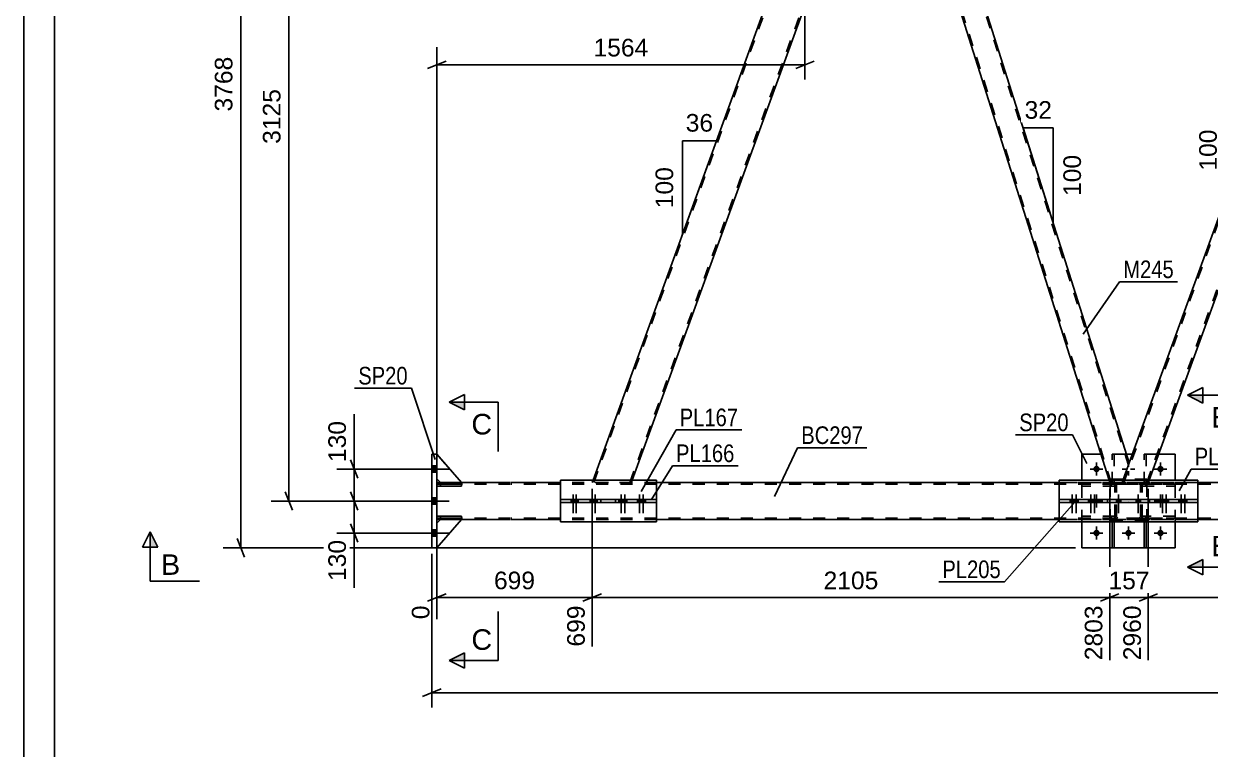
# Model space of a CAD drawing. Header units: millimetres. Extents: x 0 to 1189, y 0 to 841.
# Drawn here: x 0 to 193, y 456.1 to 574 of the extents above; entities that cross this region are included whole.
import ezdxf

# ---------------------------------------------------------------- set-up
doc = ezdxf.new("R2010")
doc.units = ezdxf.units.MM
doc.linetypes.add('DXK_LINE_DOT2', pattern=[3.9198, 1.9599, -1.9599])
doc.linetypes.add('DXK_LINE_DOT3', pattern=[5.9187, 2.979, -0.9799, 0.9799, -0.9799])
doc.styles.add('Arial', font='ARIAL.TTF', dxfattribs={"height": 0.2})
doc.styles.add('Arial Narrow', font='ARIALN.TTF', dxfattribs={"height": 0.2})

# ---------------------------------------------------------------- blocks, each defined once
blk = doc.blocks.new('Unknown-203770571-1117')
at = {"color": 5, "linetype": 'Continuous'}
for p, q in [((0, 841), (0, 0)), ((5, 836), (5, 5))]:
    blk.add_line(p, q, dxfattribs=at)
blk = doc.blocks.new('Part-203770571-3519 - 2970')
at = {"color": 2, "linetype": 'Continuous'}
for p, q in [((71.18, 499.43), (67.18, 504.03)), ((67.78, 499.43), (67.18, 500.03)), ((71.18, 499.43), (67.78, 499.43))]:
    blk.add_line(p, q, dxfattribs=at)
at = {"color": 7, "linetype": 'DXK_LINE_DOT2'}
blk.add_line((67.18, 500.03), (67.18, 504.03), dxfattribs=at)
blk = doc.blocks.new('Part-203770571-3499 - 2970')
at = {"color": 2, "linetype": 'Continuous'}
for p, q in [((92.59, 499.83), (135.61, 618.03)), ((98.98, 499.83), (142, 618.03))]:
    blk.add_line(p, q, dxfattribs=at)
at = {"color": 7, "linetype": 'DXK_LINE_DOT2'}
for p, q in [((92.7, 499.43), (136.01, 618.43)), ((98.58, 499.43), (141.89, 618.43)), ((135.61, 618.03), (135.76, 618.43)), ((142.14, 618.43), (135.76, 618.43)), ((142, 618.03), (142.14, 618.43)), ((92.45, 499.43), (92.59, 499.83)), ((98.83, 499.43), (98.98, 499.83)), ((98.83, 499.43), (92.45, 499.43))]:
    blk.add_line(p, q, dxfattribs=at)
blk = doc.blocks.new('Part-203770571-3654 - 2970')
at = {"color": 2, "linetype": 'Continuous'}
for p, q in [((190.98, 496.67), (168.38, 496.67)), ((168.38, 496.67), (168.38, 496.19)), ((190.98, 496.19), (168.38, 496.19)), ((174.79, 496.19), (174.79, 496.67)), ((176.28, 496.19), (176.28, 496.67)), ((183.08, 496.19), (183.08, 496.67)), ((184.58, 496.67), (184.58, 496.19)), ((190.98, 496.19), (190.98, 496.67))]:
    blk.add_line(p, q, dxfattribs=at)
at = {"color": 7, "linetype": 'DXK_LINE_DOT2'}
for p, q in [((168.38, 496.67), (190.98, 496.67)), ((168.38, 496.19), (190.98, 496.19))]:
    blk.add_line(p, q, dxfattribs=at)
blk = doc.blocks.new('Part-203770571-3119 - 2970')
at = {"color": 2, "linetype": 'Continuous'}
for p, q in [((190.98, 499.83), (168.38, 499.83)), ((168.38, 496.67), (168.38, 499.83)), ((190.98, 496.67), (190.98, 499.83)), ((168.38, 493.03), (168.38, 496.19)), ((190.98, 493.03), (190.98, 496.19)), ((190.98, 493.03), (168.38, 493.03))]:
    blk.add_line(p, q, dxfattribs=at)
at = {"color": 7, "linetype": 'DXK_LINE_DOT2'}
for p, q in [((168.38, 496.19), (168.38, 496.67)), ((190.98, 496.19), (190.98, 496.67))]:
    blk.add_line(p, q, dxfattribs=at)
blk = doc.blocks.new('Part-203770571-3124 - 2970')
at = {"color": 2, "linetype": 'Continuous'}
for p, q in [((67.18, 499.43), (67.78, 499.43)), ((71.18, 499.43), (79.18, 499.43)), ((79.28, 499.43), (87.28, 499.43)), ((168.38, 499.43), (102.93, 499.43)), ((256.89, 499.43), (190.98, 499.43)), ((67.18, 493.43), (67.78, 493.43)), ((71.18, 493.43), (79.18, 493.43)), ((79.28, 493.43), (87.28, 493.43)), ((168.38, 493.43), (102.93, 493.43)), ((256.89, 493.43), (190.98, 493.43))]:
    blk.add_line(p, q, dxfattribs=at)
at = {"color": 7, "linetype": 'DXK_LINE_DOT2'}
for p, q in [((67.18, 493.43), (67.18, 499.43)), ((79.18, 499.19), (67.18, 499.19)), ((67.78, 499.43), (71.18, 499.43)), ((741.84, 499.19), (79.28, 499.19)), ((741.84, 499.43), (87.28, 499.43)), ((102.93, 499.43), (87.28, 499.43)), ((190.98, 499.43), (168.38, 499.43)), ((79.18, 493.67), (67.18, 493.67)), ((67.78, 493.43), (71.18, 493.43)), ((741.84, 493.67), (79.28, 493.67)), ((741.84, 493.43), (87.28, 493.43)), ((102.93, 493.43), (87.28, 493.43)), ((190.98, 493.43), (168.38, 493.43))]:
    blk.add_line(p, q, dxfattribs=at)
blk = doc.blocks.new('Part-203770571-3551 - 2970')
at = {"color": 7, "linetype": 'DXK_LINE_DOT2'}
for p, q in [((177.48, 499.19), (172.08, 499.19)), ((172.08, 499.19), (172.08, 498.87)), ((177.48, 498.87), (172.08, 498.87)), ((176.88, 498.87), (176.88, 499.19)), ((177.48, 498.87), (177.48, 499.19))]:
    blk.add_line(p, q, dxfattribs=at)
blk = doc.blocks.new('Part-203770571-3555 - 2970')
at = {"color": 7, "linetype": 'DXK_LINE_DOT2'}
for p, q in [((177.04, 493.03), (177.04, 493.67)), ((177.04, 493.67), (177.36, 493.67)), ((177.04, 493.07), (177.36, 493.07)), ((177.36, 493.67), (177.36, 493.03))]:
    blk.add_line(p, q, dxfattribs=at)
at = {"color": 2, "linetype": 'Continuous'}
for p, q in [((177.04, 488.83), (177.04, 493.03)), ((177.36, 493.03), (177.36, 488.83)), ((177.36, 488.83), (177.04, 488.83))]:
    blk.add_line(p, q, dxfattribs=at)
blk = doc.blocks.new('Bolt-203770571-3207 - 2970')
at = {"linetype": 'Continuous'}
for points in [[(175, 501.63, -1), (173.96, 501.63, -1)], [(185.4, 501.63, -1), (184.36, 501.63, -1)], [(175, 491.23, -1), (173.96, 491.23, -1)], [(180.2, 491.23, -1), (179.16, 491.23, -1)], [(185.4, 491.23, -1), (184.36, 491.23, -1)]]:
    blk.add_hatch(color=1, dxfattribs=at).paths.add_polyline_path(points)
at = {"color": 1, "linetype": 'Continuous'}
for p, q in [((174.48, 502.67), (174.48, 500.59)), ((179.68, 502.67), (179.68, 501.98)), ((184.88, 502.67), (184.88, 500.59)), ((173.44, 501.63), (175.52, 501.63)), ((178.64, 501.63), (179.33, 501.63)), ((179.68, 500.59), (179.68, 501.28)), ((180.72, 501.63), (180.03, 501.63)), ((183.84, 501.63), (185.92, 501.63)), ((173.44, 496.43), (174.13, 496.43)), ((174.48, 497.47), (174.48, 496.78)), ((174.48, 495.39), (174.48, 496.08)), ((175.52, 496.43), (174.83, 496.43)), ((183.84, 496.43), (184.53, 496.43)), ((184.88, 497.47), (184.88, 496.78)), ((184.88, 495.39), (184.88, 496.08)), ((185.92, 496.43), (185.23, 496.43)), ((174.48, 492.27), (174.48, 490.19)), ((179.68, 492.27), (179.68, 490.19)), ((184.88, 492.27), (184.88, 490.19)), ((173.44, 491.23), (175.52, 491.23)), ((178.64, 491.23), (180.72, 491.23)), ((183.84, 491.23), (185.92, 491.23))]:
    blk.add_line(p, q, dxfattribs=at)
blk = doc.blocks.new('Bolt-203770571-3208 - 2970')
at = {"linetype": 'Continuous'}
for points in [[(67.18, 501.11), (67.18, 502.15), (66.38, 502.15), (66.38, 501.11)], [(67.18, 501.11), (67.18, 502.15), (66.38, 502.15), (66.38, 501.11)], [(67.18, 501.11), (67.18, 502.15), (66.38, 502.15), (66.38, 501.11)], [(67.18, 495.91), (67.18, 496.95), (66.38, 496.95), (66.38, 495.91)], [(67.18, 495.91), (67.18, 496.95), (66.38, 496.95), (66.38, 495.91)], [(67.18, 490.71), (67.18, 491.75), (66.38, 491.75), (66.38, 490.71)], [(67.18, 490.71), (67.18, 491.75), (66.38, 491.75), (66.38, 490.71)], [(67.18, 490.71), (67.18, 491.75), (66.38, 491.75), (66.38, 490.71)]]:
    blk.add_hatch(color=1, dxfattribs=at).paths.add_polyline_path(points)
at = {"color": 1, "linetype": 'Continuous'}
for p, q in [((66.38, 502.15), (67.18, 502.15)), ((66.38, 502.15), (67.18, 502.15)), ((66.38, 502.15), (67.18, 502.15)), ((64.98, 501.63), (69.18, 501.63)), ((64.98, 501.63), (69.18, 501.63)), ((64.98, 501.63), (69.18, 501.63)), ((66.38, 501.11), (67.18, 501.11)), ((66.38, 501.11), (67.18, 501.11)), ((66.38, 501.11), (67.18, 501.11)), ((64.98, 496.43), (69.18, 496.43)), ((64.98, 496.43), (69.18, 496.43)), ((66.38, 496.95), (67.18, 496.95)), ((66.38, 496.95), (67.18, 496.95)), ((66.38, 495.91), (67.18, 495.91)), ((66.38, 495.91), (67.18, 495.91)), ((64.98, 491.23), (69.18, 491.23)), ((64.98, 491.23), (69.18, 491.23)), ((64.98, 491.23), (69.18, 491.23)), ((66.38, 491.75), (67.18, 491.75)), ((66.38, 491.75), (67.18, 491.75)), ((66.38, 491.75), (67.18, 491.75)), ((66.38, 490.71), (67.18, 490.71)), ((66.38, 490.71), (67.18, 490.71)), ((66.38, 490.71), (67.18, 490.71))]:
    blk.add_line(p, q, dxfattribs=at)
blk = doc.blocks.new('Part-203770571-3356 - 2970')
at = {"color": 7, "linetype": 'DXK_LINE_DOT2'}
for p, q in [((178.9, 499.43), (222.21, 618.43)), ((182.65, 499.43), (225.96, 618.43)), ((221.81, 618.03), (221.96, 618.43)), ((226.21, 618.43), (221.96, 618.43)), ((225.05, 615.22), (226.21, 618.43)), ((178.65, 499.43), (179.81, 502.64)), ((182.9, 499.43), (183.05, 499.83)), ((182.9, 499.43), (178.65, 499.43))]:
    blk.add_line(p, q, dxfattribs=at)
at = {"color": 2, "linetype": 'Continuous'}
for p, q in [((179.81, 502.64), (221.81, 618.03)), ((183.05, 499.83), (225.05, 615.22))]:
    blk.add_line(p, q, dxfattribs=at)
blk = doc.blocks.new('Part-203770571-3371 - 2970')
at = {"color": 7, "linetype": 'DXK_LINE_DOT2'}
for p, q in [((140.41, 613.66), (142.14, 618.43)), ((143.09, 618.43), (142.14, 618.43)), ((179.68, 502.27), (142.84, 618.43)), ((143.22, 618.03), (143.09, 618.43)), ((176.88, 499.43), (140.54, 614.03)), ((176.63, 499.43), (176.51, 499.83)), ((178.65, 499.43), (178.79, 499.83)), ((178.65, 499.43), (176.63, 499.43))]:
    blk.add_line(p, q, dxfattribs=at)
at = {"color": 2, "linetype": 'Continuous'}
for p, q in [((179.81, 502.64), (143.22, 618.03)), ((176.51, 499.83), (140.41, 613.66)), ((178.79, 499.83), (179.81, 502.64))]:
    blk.add_line(p, q, dxfattribs=at)
blk = doc.blocks.new('Part-203770571-3420 - 2970')
at = {"color": 2, "linetype": 'Continuous'}
for p, q in [((175.17, 504.03), (172.08, 504.03)), ((172.08, 499.83), (172.08, 504.03)), ((180.32, 504.03), (179.37, 504.03)), ((187.28, 504.03), (184.58, 504.03)), ((187.28, 499.83), (187.28, 504.03)), ((172.08, 488.83), (172.08, 493.03)), ((187.28, 488.83), (187.28, 493.03)), ((187.28, 488.83), (172.08, 488.83))]:
    blk.add_line(p, q, dxfattribs=at)
at = {"color": 7, "linetype": 'DXK_LINE_DOT2'}
for p, q in [((179.37, 504.03), (175.17, 504.03)), ((184.58, 504.03), (180.32, 504.03)), ((172.08, 493.03), (172.08, 499.83)), ((187.28, 493.03), (187.28, 499.83))]:
    blk.add_line(p, q, dxfattribs=at)
blk = doc.blocks.new('Part-203770571-3425 - 2970')
at = {"color": 2, "linetype": 'Continuous'}
for p, q in [((66.38, 504.03), (67.18, 504.03)), ((66.38, 504.03), (66.38, 488.83)), ((67.18, 504.03), (67.18, 488.83)), ((66.38, 488.83), (67.18, 488.83))]:
    blk.add_line(p, q, dxfattribs=at)
blk = doc.blocks.new('Part-203770571-3510 - 2970')
at = {"color": 7, "linetype": 'DXK_LINE_DOT2'}
for p, q in [((182.24, 499.19), (182.24, 504.03)), ((182.24, 504.03), (182.56, 504.03)), ((182.56, 504.03), (182.56, 499.19)), ((182.24, 499.79), (182.56, 499.79)), ((182.56, 499.19), (182.24, 499.19))]:
    blk.add_line(p, q, dxfattribs=at)
blk = doc.blocks.new('Part-203770571-3512 - 2970')
at = {"color": 7, "linetype": 'DXK_LINE_DOT2'}
for p, q in [((182.24, 493.03), (182.24, 493.67)), ((182.24, 493.67), (182.56, 493.67)), ((182.24, 493.07), (182.56, 493.07)), ((182.56, 493.67), (182.56, 493.03))]:
    blk.add_line(p, q, dxfattribs=at)
at = {"color": 2, "linetype": 'Continuous'}
for p, q in [((182.24, 488.83), (182.24, 493.03)), ((182.56, 493.03), (182.56, 488.83)), ((182.56, 488.83), (182.24, 488.83))]:
    blk.add_line(p, q, dxfattribs=at)
blk = doc.blocks.new('Part-203770571-3521 - 2970')
at = {"color": 2, "linetype": 'Continuous'}
for p, q in [((67.78, 493.43), (67.18, 492.83)), ((67.18, 488.83), (71.18, 493.43)), ((71.18, 493.43), (67.78, 493.43))]:
    blk.add_line(p, q, dxfattribs=at)
at = {"color": 7, "linetype": 'DXK_LINE_DOT2'}
blk.add_line((67.18, 488.83), (67.18, 492.83), dxfattribs=at)
blk = doc.blocks.new('Bolt-203770571-3655 - 2970')
at = {"linetype": 'Continuous'}
for points in [[(170.9, 496.67), (170.18, 496.67), (170.18, 496.19), (170.9, 496.19)], [(171.51, 496.67), (170.79, 496.67), (170.79, 496.19), (171.51, 496.19)], [(173.92, 496.67), (173.2, 496.67), (173.2, 496.19), (173.92, 496.19)], [(174.52, 496.67), (173.8, 496.67), (173.8, 496.19), (174.52, 496.19)]]:
    blk.add_hatch(color=1, dxfattribs=at).paths.add_polyline_path(points)
at = {"color": 1, "linetype": 'Continuous'}
for p, q in [((170.18, 496.67), (170.18, 496.19)), ((170.54, 497.47), (170.54, 494.47)), ((170.79, 496.67), (170.79, 496.19)), ((170.9, 496.67), (170.9, 496.19)), ((171.15, 497.47), (171.15, 494.47)), ((171.51, 496.67), (171.51, 496.19)), ((173.2, 496.67), (173.2, 496.19)), ((173.56, 497.47), (173.56, 494.47)), ((173.8, 496.67), (173.8, 496.19)), ((173.92, 496.67), (173.92, 496.19)), ((174.16, 497.47), (174.16, 494.47)), ((174.52, 496.67), (174.52, 496.19))]:
    blk.add_line(p, q, dxfattribs=at)
blk = doc.blocks.new('Part-203770571-3522 - 2970')
at = {"color": 7, "linetype": 'DXK_LINE_DOT2'}
for p, q in [((177.48, 498.95), (177.52, 499.13)), ((177.52, 499.13), (177.48, 498.95)), ((177.48, 493.91), (177.48, 498.95)), ((177.72, 498.95), (177.74, 499.04)), ((177.72, 493.91), (177.72, 498.95)), ((177.74, 499.04), (177.79, 499.12)), ((177.78, 499.39), (177.96, 499.43)), ((177.96, 499.43), (177.78, 499.39)), ((177.79, 499.12), (177.87, 499.17)), ((177.87, 499.17), (177.96, 499.19)), ((181.4, 499.43), (177.96, 499.43)), ((177.96, 499.19), (181.4, 499.19)), ((181.4, 499.43), (181.59, 499.39)), ((181.59, 499.39), (181.4, 499.43)), ((181.4, 499.19), (181.49, 499.17)), ((181.49, 499.17), (181.57, 499.12)), ((181.57, 499.12), (181.62, 499.04)), ((181.62, 499.04), (181.64, 498.95)), ((181.64, 493.91), (181.64, 498.95)), ((181.85, 499.13), (181.88, 498.95)), ((181.88, 498.95), (181.85, 499.13)), ((181.88, 493.91), (181.88, 498.95)), ((177.52, 493.73), (177.48, 493.91)), ((177.48, 493.91), (177.52, 493.73)), ((177.74, 493.82), (177.72, 493.91)), ((177.79, 493.74), (177.74, 493.82)), ((177.96, 493.43), (177.78, 493.47)), ((177.78, 493.47), (177.96, 493.43)), ((177.87, 493.69), (177.79, 493.74)), ((177.96, 493.67), (177.87, 493.69)), ((181.4, 493.67), (177.96, 493.67)), ((181.4, 493.43), (177.96, 493.43)), ((181.49, 493.69), (181.4, 493.67)), ((181.59, 493.47), (181.4, 493.43)), ((181.4, 493.43), (181.59, 493.47)), ((181.57, 493.74), (181.49, 493.69)), ((181.62, 493.82), (181.57, 493.74)), ((181.64, 493.91), (181.62, 493.82)), ((181.88, 493.91), (181.85, 493.73)), ((181.85, 493.73), (181.88, 493.91))]:
    blk.add_line(p, q, dxfattribs=at)
at = {"color": 7, "linetype": 'DXK_LINE_DOT3'}
blk.add_line((179.68, 496.43), (179.68, 496.43), dxfattribs=at)
at = {"color": 7, "linetype": 'DXK_LINE_DOT2'}
for centre, start, end in [((177.96, 498.95), 112.5, 157.5), ((177.96, 498.95), 112.5, 157.5), ((181.4, 498.95), 22.5, 67.5), ((181.4, 498.95), 22.5, 67.5), ((177.96, 493.91), 202.5, 247.5), ((177.96, 493.91), 202.5, 247.5), ((181.4, 493.91), 292.5, 337.5), ((181.4, 493.91), 292.5, 337.5)]:
    blk.add_arc(centre, 0.48, start, end, dxfattribs=at)
blk = doc.blocks.new('Part-203770571-3523 - 2970')
at = {"color": 7, "linetype": 'DXK_LINE_DOT2'}
for p, q in [((182.68, 499.97), (176.68, 499.97)), ((176.68, 493.17), (176.68, 499.97)), ((182.68, 493.17), (182.68, 499.97)), ((182.68, 493.17), (176.68, 493.17))]:
    blk.add_line(p, q, dxfattribs=at)
blk = doc.blocks.new('Bolt-203770571-3673 - 2970')
at = {"linetype": 'Continuous'}
for points in [[(97.51, 496.67), (96.79, 496.67), (96.79, 496.19), (97.51, 496.19)], [(98.11, 496.67), (97.39, 496.67), (97.39, 496.19), (98.11, 496.19)], [(100.53, 496.67), (99.81, 496.67), (99.81, 496.19), (100.53, 496.19)], [(101.13, 496.67), (100.41, 496.67), (100.41, 496.19), (101.13, 496.19)]]:
    blk.add_hatch(color=1, dxfattribs=at).paths.add_polyline_path(points)
at = {"color": 1, "linetype": 'Continuous'}
for p, q in [((96.79, 496.67), (96.79, 496.19)), ((97.15, 497.47), (97.15, 494.47)), ((97.39, 496.67), (97.39, 496.19)), ((97.51, 496.67), (97.51, 496.19)), ((97.75, 497.47), (97.75, 494.47)), ((98.11, 496.67), (98.11, 496.19)), ((99.81, 496.67), (99.81, 496.19)), ((100.17, 497.47), (100.17, 494.47)), ((100.41, 496.67), (100.41, 496.19)), ((100.53, 496.67), (100.53, 496.19)), ((100.77, 497.47), (100.77, 494.47)), ((101.13, 496.67), (101.13, 496.19))]:
    blk.add_line(p, q, dxfattribs=at)
blk = doc.blocks.new('Part-203770571-3537 - 2970')
at = {"color": 7, "linetype": 'DXK_LINE_DOT2'}
for p, q in [((67.78, 493.43), (67.18, 492.83)), ((67.18, 488.83), (71.18, 493.43)), ((67.18, 492.83), (67.18, 488.83)), ((71.18, 493.43), (67.78, 493.43))]:
    blk.add_line(p, q, dxfattribs=at)
blk = doc.blocks.new('Part-203770571-3671 - 2970')
at = {"color": 2, "linetype": 'Continuous'}
for p, q in [((102.93, 499.83), (87.28, 499.83)), ((87.28, 499.83), (87.28, 496.67)), ((102.93, 496.67), (102.93, 499.83)), ((87.28, 493.03), (87.28, 496.19)), ((102.93, 493.03), (102.93, 496.19)), ((87.28, 493.03), (102.93, 493.03))]:
    blk.add_line(p, q, dxfattribs=at)
at = {"color": 7, "linetype": 'DXK_LINE_DOT2'}
for p, q in [((87.28, 496.19), (87.28, 496.67)), ((102.93, 496.19), (102.93, 496.67))]:
    blk.add_line(p, q, dxfattribs=at)
blk = doc.blocks.new('Part-203770571-3539 - 2970')
at = {"color": 7, "linetype": 'DXK_LINE_DOT2'}
for p, q in [((187.28, 499.19), (181.88, 499.19)), ((181.88, 499.19), (181.88, 498.87)), ((181.88, 498.87), (187.28, 498.87)), ((182.48, 498.87), (182.48, 499.19)), ((187.28, 498.87), (187.28, 499.19))]:
    blk.add_line(p, q, dxfattribs=at)
blk = doc.blocks.new('Part-203770571-3540 - 2970')
at = {"color": 7, "linetype": 'DXK_LINE_DOT2'}
for p, q in [((187.28, 493.99), (181.88, 493.99)), ((181.88, 493.99), (181.88, 493.67)), ((181.88, 493.67), (187.28, 493.67)), ((182.48, 493.67), (182.48, 493.99)), ((187.28, 493.67), (187.28, 493.99))]:
    blk.add_line(p, q, dxfattribs=at)
blk = doc.blocks.new('Part-203770571-3546 - 2970')
at = {"color": 7, "linetype": 'DXK_LINE_DOT2'}
for p, q in [((71.18, 499.19), (67.18, 499.19)), ((67.18, 499.19), (67.18, 498.87)), ((67.18, 498.87), (71.18, 498.87)), ((67.78, 498.87), (67.78, 499.19)), ((71.18, 498.87), (71.18, 499.19))]:
    blk.add_line(p, q, dxfattribs=at)
blk = doc.blocks.new('Part-203770571-3547 - 2970')
at = {"color": 7, "linetype": 'DXK_LINE_DOT2'}
for p, q in [((71.18, 493.99), (67.18, 493.99)), ((67.18, 493.99), (67.18, 493.67)), ((67.18, 493.67), (71.18, 493.67)), ((67.78, 493.67), (67.78, 493.99)), ((71.18, 493.67), (71.18, 493.99))]:
    blk.add_line(p, q, dxfattribs=at)
blk = doc.blocks.new('Part-203770571-3548 - 2970')
at = {"color": 2, "linetype": 'Continuous'}
for p, q in [((67.18, 498.87), (67.18, 499.19)), ((67.18, 499.19), (71.18, 499.19)), ((71.18, 498.87), (67.18, 498.87)), ((71.18, 498.95), (71.18, 499.19)), ((71.18, 498.87), (71.18, 498.95))]:
    blk.add_line(p, q, dxfattribs=at)
at = {"color": 7, "linetype": 'DXK_LINE_DOT2'}
for p, q in [((67.78, 498.87), (67.78, 499.19)), ((71.18, 498.95), (71.18, 498.95))]:
    blk.add_line(p, q, dxfattribs=at)
blk = doc.blocks.new('Part-203770571-3549 - 2970')
at = {"color": 2, "linetype": 'Continuous'}
for p, q in [((67.18, 493.67), (67.18, 493.99)), ((67.18, 493.99), (71.18, 493.99)), ((71.18, 493.67), (67.18, 493.67)), ((71.18, 493.91), (71.18, 493.99)), ((71.18, 493.67), (71.18, 493.91))]:
    blk.add_line(p, q, dxfattribs=at)
at = {"color": 7, "linetype": 'DXK_LINE_DOT2'}
for p, q in [((67.78, 493.67), (67.78, 493.99)), ((71.18, 493.91), (71.18, 493.91))]:
    blk.add_line(p, q, dxfattribs=at)
blk = doc.blocks.new('Part-203770571-3550 - 2970')
at = {"color": 7, "linetype": 'DXK_LINE_DOT2'}
for p, q in [((67.18, 500.03), (67.18, 504.03)), ((67.18, 504.03), (71.18, 499.43)), ((67.78, 499.43), (67.18, 500.03)), ((71.18, 499.43), (67.78, 499.43))]:
    blk.add_line(p, q, dxfattribs=at)
blk = doc.blocks.new('Part-203770571-3552 - 2970')
at = {"color": 7, "linetype": 'DXK_LINE_DOT2'}
for p, q in [((177.48, 493.99), (172.08, 493.99)), ((172.08, 493.99), (172.08, 493.67)), ((177.48, 493.67), (172.08, 493.67)), ((176.88, 493.67), (176.88, 493.99)), ((177.48, 493.67), (177.48, 493.99))]:
    blk.add_line(p, q, dxfattribs=at)
blk = doc.blocks.new('Part-203770571-3553 - 2970')
at = {"color": 7, "linetype": 'DXK_LINE_DOT2'}
for p, q in [((177.04, 499.19), (177.04, 504.03)), ((177.04, 504.03), (177.36, 504.03)), ((177.36, 504.03), (177.36, 499.19)), ((177.04, 499.79), (177.36, 499.79)), ((177.36, 499.19), (177.04, 499.19))]:
    blk.add_line(p, q, dxfattribs=at)
blk = doc.blocks.new('Bolt-203770571-3657 - 2970')
at = {"linetype": 'Continuous'}
for points in [[(185.56, 496.67), (184.84, 496.67), (184.84, 496.19), (185.56, 496.19)], [(186.16, 496.67), (185.44, 496.67), (185.44, 496.19), (186.16, 496.19)], [(188.58, 496.67), (187.86, 496.67), (187.86, 496.19), (188.58, 496.19)], [(189.18, 496.67), (188.46, 496.67), (188.46, 496.19), (189.18, 496.19)]]:
    blk.add_hatch(color=1, dxfattribs=at).paths.add_polyline_path(points)
at = {"color": 1, "linetype": 'Continuous'}
for p, q in [((184.84, 496.67), (184.84, 496.19)), ((185.2, 497.47), (185.2, 494.47)), ((185.44, 496.67), (185.44, 496.19)), ((185.56, 496.67), (185.56, 496.19)), ((185.8, 497.47), (185.8, 494.47)), ((186.16, 496.67), (186.16, 496.19)), ((187.86, 496.67), (187.86, 496.19)), ((188.22, 497.47), (188.22, 494.47)), ((188.46, 496.67), (188.46, 496.19)), ((188.58, 496.67), (188.58, 496.19)), ((188.82, 497.47), (188.82, 494.47)), ((189.18, 496.67), (189.18, 496.19))]:
    blk.add_line(p, q, dxfattribs=at)
blk = doc.blocks.new('Bolt-203770571-3656 - 2970')
at = {"linetype": 'Continuous'}
for points in [[(178.44, 496.67), (177.72, 496.67), (177.72, 496.19), (178.44, 496.19)], [(178.44, 496.67), (177.72, 496.67), (177.72, 496.19), (178.44, 496.19)], [(181.64, 496.67), (180.92, 496.67), (180.92, 496.19), (181.64, 496.19)], [(181.64, 496.67), (180.92, 496.67), (180.92, 496.19), (181.64, 496.19)]]:
    blk.add_hatch(color=1, dxfattribs=at).paths.add_polyline_path(points)
at = {"color": 1, "linetype": 'Continuous'}
for p, q in [((177.72, 496.67), (177.72, 496.19)), ((177.72, 496.67), (177.72, 496.19)), ((178.08, 497.47), (178.08, 494.47)), ((178.08, 497.47), (178.08, 494.47)), ((178.44, 496.67), (178.44, 496.19)), ((178.44, 496.67), (178.44, 496.19)), ((180.92, 496.67), (180.92, 496.19)), ((180.92, 496.67), (180.92, 496.19)), ((181.28, 497.47), (181.28, 494.47)), ((181.28, 497.47), (181.28, 494.47)), ((181.64, 496.67), (181.64, 496.19)), ((181.64, 496.67), (181.64, 496.19))]:
    blk.add_line(p, q, dxfattribs=at)
blk = doc.blocks.new('Part-203770571-3670 - 2970')
at = {"color": 2, "linetype": 'Continuous'}
for p, q in [((87.28, 496.67), (87.28, 496.67)), ((87.28, 496.67), (102.93, 496.67)), ((87.28, 496.19), (87.28, 496.67)), ((87.28, 496.19), (102.93, 496.19)), ((93.85, 496.19), (93.85, 496.67)), ((96.22, 496.19), (96.22, 496.67)), ((102.93, 496.67), (102.93, 496.67)), ((102.93, 496.67), (102.93, 496.19))]:
    blk.add_line(p, q, dxfattribs=at)
at = {"color": 7, "linetype": 'DXK_LINE_DOT2'}
for p, q in [((102.93, 496.67), (87.28, 496.67)), ((87.28, 496.19), (87.28, 496.19)), ((87.28, 496.19), (102.93, 496.19)), ((102.93, 496.19), (102.93, 496.19))]:
    blk.add_line(p, q, dxfattribs=at)
blk = doc.blocks.new('Bolt-203770571-3672 - 2970')
at = {"linetype": 'Continuous'}
for points in [[(89.74, 496.67), (89.02, 496.67), (89.02, 496.19), (89.74, 496.19)], [(90.2, 496.67), (89.48, 496.67), (89.48, 496.19), (90.2, 496.19)], [(92.83, 496.67), (92.11, 496.67), (92.11, 496.19), (92.83, 496.19)], [(93.29, 496.67), (92.57, 496.67), (92.57, 496.19), (93.29, 496.19)]]:
    blk.add_hatch(color=1, dxfattribs=at).paths.add_polyline_path(points)
at = {"color": 1, "linetype": 'Continuous'}
for p, q in [((89.02, 496.67), (89.02, 496.19)), ((89.38, 497.47), (89.38, 494.47)), ((89.48, 496.67), (89.48, 496.19)), ((89.74, 496.67), (89.74, 496.19)), ((89.84, 497.47), (89.84, 494.47)), ((90.2, 496.67), (90.2, 496.19)), ((92.11, 496.67), (92.11, 496.19)), ((92.47, 497.47), (92.47, 494.47)), ((92.57, 496.67), (92.57, 496.19)), ((92.83, 496.67), (92.83, 496.19)), ((92.93, 497.47), (92.93, 494.47)), ((93.29, 496.67), (93.29, 496.19))]:
    blk.add_line(p, q, dxfattribs=at)
blk = doc.blocks.new('StraightDimension-203770571-31708 - 2970')
at = {"color": 7, "linetype": 'Continuous'}
for p, q in [((92.45, 498.43), (92.45, 472.77)), ((67.18, 492.43), (67.18, 477.22)), ((68.68, 481.34), (65.68, 480.14)), ((67.18, 480.74), (92.45, 480.74)), ((90.95, 480.14), (93.95, 481.34))]:
    blk.add_line(p, q, dxfattribs=at)
at = {"color": 0}
blk.add_wipeout([(83.75, 481.49), (83.75, 485.69), (75.88, 485.69), (75.88, 481.49)], dxfattribs=at)
at = {"color": 0, "linetype": 'Continuous'}
for points in [[(66.58, 480.04), (62.38, 480.04), (62.38, 476.62), (66.58, 476.62)], [(91.85, 480.04), (87.65, 480.04), (87.65, 472.17), (91.85, 472.17)]]:
    blk.add_wipeout(points, dxfattribs=at)
at = {"color": 3, "style": 'Arial'}
blk.add_text('699', height=2.865, dxfattribs=at).set_placement((76.48, 482.09))
at = {"color": 3, "linetype": 'Continuous', "style": 'Arial'}
for s, height, p in [('0', 2.87, (65.98, 477.22)), ('699', 2.865, (91.25, 472.77))]:
    blk.add_text(s, height=height, rotation=90.0002, dxfattribs=at).set_placement(p)
blk = doc.blocks.new('StraightDimension-203770571-4738 - 2970')
at = {"color": 7, "linetype": 'Continuous'}
for p, q in [((127.06, 617.43), (127.06, 564.94)), ((67.18, 500.43), (67.18, 570.19)), ((68.68, 567.94), (65.68, 566.74)), ((125.56, 566.74), (128.56, 567.94)), ((67.18, 567.34), (127.06, 567.34))]:
    blk.add_line(p, q, dxfattribs=at)
at = {"color": 0}
blk.add_wipeout([(102.16, 568.09), (102.16, 572.29), (92.07, 572.29), (92.07, 568.09)], dxfattribs=at)
at = {"color": 3, "style": 'Arial'}
blk.add_text('1564', height=2.865, dxfattribs=at).set_placement((92.67, 568.69))
blk = doc.blocks.new('StraightDimension-203770571-30677 - 2970')
at = {"color": 7, "linetype": 'Continuous'}
for p, q in [((35.89, 638.05), (34.69, 641.05)), ((137.93, 639.55), (32.44, 639.55)), ((35.29, 488.83), (35.29, 639.55)), ((34.69, 490.33), (35.89, 487.33)), ((171.08, 488.83), (32.44, 488.83))]:
    blk.add_line(p, q, dxfattribs=at)
at = {"color": 0}
blk.add_wipeout([(34.54, 569.24), (30.34, 569.24), (30.34, 559.14), (34.54, 559.14)], dxfattribs=at)
at = {"color": 3, "style": 'Arial'}
blk.add_text('3768', height=2.865, rotation=90.0002, dxfattribs=at).set_placement((33.94, 559.74))
blk = doc.blocks.new('StraightDimension-203770571-4042 - 2970')
at = {"color": 7, "linetype": 'Continuous'}
for p, q in [((66.38, 487.83), (66.38, 462.88)), ((67.88, 465.88), (64.88, 464.68)), ((66.38, 465.28), (772.23, 465.28))]:
    blk.add_line(p, q, dxfattribs=at)
blk = doc.blocks.new('StraightDimension-203770571-4789 - 2970')
at = {"color": 7, "linetype": 'Continuous'}
for p, q in [((53.15, 497.93), (54.35, 494.93)), ((65.78, 496.43), (50.9, 496.43)), ((53.75, 491.23), (53.75, 496.43)), ((54.35, 489.73), (53.15, 492.73)), ((65.38, 491.23), (50.9, 491.23))]:
    blk.add_line(p, q, dxfattribs=at)
at = {"color": 0}
blk.add_wipeout([(53, 490.71), (48.8, 490.71), (48.8, 482.83), (53, 482.83)], dxfattribs=at)
at = {"color": 7, "linetype": 'Continuous'}
blk.add_line((53.75, 491.23), (53.75, 482.31), dxfattribs=at)
blk.add_line((53.75, 491.23), (53.75, 482.31), dxfattribs=at)
at = {"color": 3, "style": 'Arial'}
blk.add_text('130', height=2.865, rotation=90.0002, dxfattribs=at).set_placement((52.4, 483.43))
blk = doc.blocks.new('StraightDimension-203770571-4799 - 2970')
at = {"color": 7, "linetype": 'Continuous'}
for p, q in [((53.15, 503.13), (54.35, 500.13)), ((65.38, 501.63), (50.9, 501.63)), ((53.75, 496.43), (53.75, 501.63)), ((54.35, 494.93), (53.15, 497.93)), ((65.78, 496.43), (50.9, 496.43))]:
    blk.add_line(p, q, dxfattribs=at)
at = {"color": 0}
blk.add_wipeout([(53, 510.03), (48.8, 510.03), (48.8, 502.16), (53, 502.16)], dxfattribs=at)
at = {"color": 7, "linetype": 'Continuous'}
blk.add_line((53.75, 501.63), (53.75, 510.55), dxfattribs=at)
blk.add_line((53.75, 501.63), (53.75, 510.55), dxfattribs=at)
at = {"color": 3, "style": 'Arial'}
blk.add_text('130', height=2.865, rotation=90.0002, dxfattribs=at).set_placement((52.4, 502.76))
blk = doc.blocks.new('StraightDimension-203770571-4948 - 2970')
at = {"color": 7, "linetype": 'Continuous'}
for p, q in [((125.26, 621.43), (40.26, 621.43)), ((43.71, 619.93), (42.51, 622.93)), ((43.11, 496.43), (43.11, 621.43)), ((42.51, 497.93), (43.71, 494.93)), ((65.38, 496.43), (40.26, 496.43))]:
    blk.add_line(p, q, dxfattribs=at)
at = {"color": 0}
blk.add_wipeout([(42.36, 563.98), (38.16, 563.98), (38.16, 553.88), (42.36, 553.88)], dxfattribs=at)
at = {"color": 3, "style": 'Arial'}
blk.add_text('3125', height=2.865, rotation=90.0002, dxfattribs=at).set_placement((41.76, 554.48))
blk = doc.blocks.new('AngleDimension-203770571-30710 - 2970')
at = {"color": 7, "linetype": 'Continuous'}
for p, q in [((107.12, 554.97), (112.66, 554.97)), ((107.12, 539.74), (112.66, 554.97)), ((107.12, 539.74), (107.12, 554.97)), ((112.65, 554.93), (112.66, 554.97))]:
    blk.add_line(p, q, dxfattribs=at)
at = {"color": 0}
for points in [[(112.71, 555.87), (112.71, 560.07), (107.07, 560.07), (107.07, 555.87)], [(106.22, 551.29), (102.02, 551.29), (102.02, 543.42), (106.22, 543.42)]]:
    blk.add_wipeout(points, dxfattribs=at)
at = {"color": 3, "style": 'Arial'}
blk.add_text('36', height=2.865, dxfattribs=at).set_placement((107.67, 556.47))
blk.add_text('100', height=2.865, rotation=90.0002, dxfattribs=at).set_placement((105.62, 544.02))
blk = doc.blocks.new('AngleDimension-203770571-30725 - 2970')
at = {"color": 7, "linetype": 'Continuous'}
for p, q in [((167.45, 557.06), (162.55, 557.06)), ((167.45, 541.62), (162.55, 557.06)), ((167.45, 541.62), (167.45, 557.06)), ((167.23, 542.32), (167.45, 541.62))]:
    blk.add_line(p, q, dxfattribs=at)
at = {"color": 0}
for points in [[(167.83, 557.96), (167.83, 562.16), (162.18, 562.16), (162.18, 557.96)], [(172.55, 553.28), (168.35, 553.28), (168.35, 545.41), (172.55, 545.41)]]:
    blk.add_wipeout(points, dxfattribs=at)
at = {"color": 3, "style": 'Arial'}
blk.add_text('32', height=2.865, dxfattribs=at).set_placement((162.78, 558.56))
blk.add_text('100', height=2.865, rotation=90.0002, dxfattribs=at).set_placement((171.95, 546.01))
blk = doc.blocks.new('AngleDimension-203770571-30740 - 2970')
at = {"color": 7, "linetype": 'Continuous'}
for p, q in [((195.54, 561.08), (201.08, 561.08)), ((195.54, 545.86), (201.08, 561.08)), ((195.54, 545.86), (195.54, 561.08)), ((195.65, 546.16), (195.54, 545.86))]:
    blk.add_line(p, q, dxfattribs=at)
at = {"color": 0}
for points in [[(201.14, 561.98), (201.14, 566.18), (195.49, 566.18), (195.49, 561.98)], [(194.64, 557.41), (190.44, 557.41), (190.44, 549.53), (194.64, 549.53)]]:
    blk.add_wipeout(points, dxfattribs=at)
at = {"color": 3, "style": 'Arial'}
blk.add_text('36', height=2.865, dxfattribs=at).set_placement((196.09, 562.58))
blk.add_text('100', height=2.865, rotation=90.0002, dxfattribs=at).set_placement((194.04, 550.13))
blk = doc.blocks.new('StraightDimension-203770571-31707 - 2970')
at = {"color": 7, "linetype": 'Continuous'}
for p, q in [((92.45, 498.43), (92.45, 472.77)), ((176.63, 498.43), (176.63, 470.55)), ((93.95, 481.34), (90.95, 480.14)), ((92.45, 480.74), (176.63, 480.74)), ((175.13, 480.14), (178.13, 481.34))]:
    blk.add_line(p, q, dxfattribs=at)
at = {"color": 0}
blk.add_wipeout([(139.59, 481.49), (139.59, 485.69), (129.49, 485.69), (129.49, 481.49)], dxfattribs=at)
at = {"color": 0, "linetype": 'Continuous'}
blk.add_wipeout([(176.03, 480.04), (171.83, 480.04), (171.83, 469.95), (176.03, 469.95)], dxfattribs=at)
at = {"color": 3, "style": 'Arial'}
blk.add_text('2105', height=2.865, dxfattribs=at).set_placement((130.09, 482.09))
at = {"color": 3, "linetype": 'Continuous', "style": 'Arial'}
blk.add_text('2803', height=2.865, rotation=90.0002, dxfattribs=at).set_placement((175.43, 470.55))
blk = doc.blocks.new('StraightDimension-203770571-31705 - 2970')
at = {"color": 7, "linetype": 'Continuous'}
for p, q in [((182.9, 498.43), (182.9, 470.55)), ((261.77, 498.43), (261.77, 470.55)), ((184.4, 481.34), (181.4, 480.14)), ((182.9, 480.74), (261.77, 480.74)), ((260.27, 480.14), (263.27, 481.34))]:
    blk.add_line(p, q, dxfattribs=at)
at = {"color": 0}
blk.add_wipeout([(227.38, 481.49), (227.38, 485.69), (217.29, 485.69), (217.29, 481.49)], dxfattribs=at)
at = {"color": 0, "linetype": 'Continuous'}
blk.add_wipeout([(261.17, 480.04), (256.97, 480.04), (256.97, 469.95), (261.17, 469.95)], dxfattribs=at)
at = {"color": 3, "style": 'Arial'}
blk.add_text('1972', height=2.865, dxfattribs=at).set_placement((217.89, 482.09))
at = {"color": 3, "linetype": 'Continuous', "style": 'Arial'}
blk.add_text('4932', height=2.865, rotation=90.0002, dxfattribs=at).set_placement((260.57, 470.55))
blk = doc.blocks.new('StraightDimension-203770571-31706 - 2970')
at = {"color": 7, "linetype": 'Continuous'}
for p, q in [((176.63, 498.43), (176.63, 470.55)), ((182.9, 498.43), (182.9, 470.55)), ((175.13, 480.14), (178.13, 481.34)), ((176.63, 480.74), (182.9, 480.74)), ((184.4, 481.34), (181.4, 480.14))]:
    blk.add_line(p, q, dxfattribs=at)
at = {"color": 0}
blk.add_wipeout([(183.7, 481.49), (183.7, 485.69), (175.83, 485.69), (175.83, 481.49)], dxfattribs=at)
at = {"color": 0, "linetype": 'Continuous'}
blk.add_wipeout([(182.3, 480.04), (178.1, 480.04), (178.1, 469.95), (182.3, 469.95)], dxfattribs=at)
at = {"color": 3, "style": 'Arial'}
blk.add_text('157', height=2.865, dxfattribs=at).set_placement((176.43, 482.09))
at = {"color": 3, "linetype": 'Continuous', "style": 'Arial'}
blk.add_text('2960', height=2.865, rotation=90.0002, dxfattribs=at).set_placement((181.7, 470.55))
blk = doc.blocks.new('SectionMark-203770571-40869 - 2970')
at = {"linetype": 'Continuous'}
for points in [[(191.78, 513.61), (191.78, 512.36), (189.28, 513.61)], [(191.78, 486.93), (191.78, 485.68), (189.28, 485.68)]]:
    blk.add_hatch(color=6, dxfattribs=at).paths.add_polyline_path(points)
at = {"color": 6, "linetype": 'Continuous'}
for p, q in [((189.28, 513.61), (191.78, 514.86)), ((197.28, 513.61), (189.28, 513.61)), ((189.28, 513.61), (191.78, 512.36)), ((191.78, 512.36), (191.78, 514.86)), ((197.28, 513.61), (197.28, 505.61)), ((197.28, 485.68), (197.28, 493.68)), ((189.28, 485.68), (191.78, 486.93)), ((191.78, 486.93), (191.78, 484.43)), ((197.28, 485.68), (189.28, 485.68)), ((191.78, 484.43), (189.28, 485.68))]:
    blk.add_line(p, q, dxfattribs=at)
at = {"color": 0, "linetype": 'Continuous'}
for points in [[(196.28, 508.36), (196.28, 511.86), (193.17, 511.86), (193.17, 508.36)], [(196.28, 487.43), (196.28, 490.93), (193.17, 490.93), (193.17, 487.43)]]:
    blk.add_wipeout(points, dxfattribs=at)
at = {"color": 3, "linetype": 'Continuous', "style": 'Arial'}
for p in [(193.17, 508.36), (193.17, 487.43)]:
    blk.add_text('E', height=3.34, dxfattribs=at).set_placement(p)
blk = doc.blocks.new('Mark-203770571-3120 - 2970')
at = {"color": 0}
blk.add_wipeout([(136.51, 505.7), (136.51, 508.7), (126.46, 508.7), (126.46, 505.7)], dxfattribs=at)
blk.add_wipeout([(136.51, 505.7), (136.51, 508.7), (126.46, 508.7), (126.46, 505.7)], dxfattribs=at)
at = {"color": 30, "linetype": 'Continuous'}
for p, q in [((122.13, 497.18), (125.86, 505.1)), ((125.86, 505.1), (137.11, 505.1))]:
    blk.add_line(p, q, dxfattribs=at)
at = {"color": 3, "style": 'Arial Narrow'}
blk.add_text('BC297', height=2.863, dxfattribs=at).set_placement((126.46, 505.7))
blk = doc.blocks.new('Mark-203770571-3367 - 2970')
at = {"color": 0}
blk.add_wipeout([(187.05, 532.66), (187.05, 535.66), (178.83, 535.66), (178.83, 532.66)], dxfattribs=at)
blk.add_wipeout([(187.05, 532.66), (187.05, 535.66), (178.83, 535.66), (178.83, 532.66)], dxfattribs=at)
at = {"color": 30, "linetype": 'Continuous'}
for p, q in [((172.33, 523.56), (178.23, 532.06)), ((178.23, 532.06), (187.65, 532.06))]:
    blk.add_line(p, q, dxfattribs=at)
at = {"color": 3, "style": 'Arial Narrow'}
blk.add_text('M245', height=2.863, dxfattribs=at).set_placement((178.83, 532.66))
blk = doc.blocks.new('Mark-203770571-3416 - 2970')
at = {"color": 0}
blk.add_wipeout([(169.95, 507.78), (169.95, 510.78), (161.91, 510.78), (161.91, 507.78)], dxfattribs=at)
blk.add_wipeout([(169.95, 507.78), (169.95, 510.78), (161.91, 510.78), (161.91, 507.78)], dxfattribs=at)
at = {"color": 30, "linetype": 'Continuous'}
for p in [(161.31, 507.18), (172.91, 502.55)]:
    blk.add_line(p, (170.55, 507.18), dxfattribs=at)
at = {"color": 3, "style": 'Arial Narrow'}
blk.add_text('SP20', height=2.863, dxfattribs=at).set_placement((161.91, 507.78))
blk = doc.blocks.new('Mark-203770571-3421 - 2970')
at = {"color": 0}
blk.add_wipeout([(62.45, 515.37), (62.45, 518.37), (54.41, 518.37), (54.41, 515.37)], dxfattribs=at)
blk.add_wipeout([(62.45, 515.37), (62.45, 518.37), (54.41, 518.37), (54.41, 515.37)], dxfattribs=at)
at = {"color": 30, "linetype": 'Continuous'}
for p in [(53.81, 514.77), (66.92, 503.2)]:
    blk.add_line(p, (63.05, 514.77), dxfattribs=at)
at = {"color": 3, "style": 'Arial Narrow'}
blk.add_text('SP20', height=2.863, dxfattribs=at).set_placement((54.41, 515.37))
blk = doc.blocks.new('Mark-203770571-30301 - 2970')
at = {"color": 0}
blk.add_wipeout([(116.2, 508.59), (116.2, 511.59), (106.69, 511.59), (106.69, 508.59)], dxfattribs=at)
blk.add_wipeout([(116.2, 508.59), (116.2, 511.59), (106.69, 511.59), (106.69, 508.59)], dxfattribs=at)
at = {"color": 30, "linetype": 'Continuous'}
for p, q in [((100.4, 497.99), (106.09, 507.99)), ((106.09, 507.99), (116.8, 507.99))]:
    blk.add_line(p, q, dxfattribs=at)
at = {"color": 3, "style": 'Arial Narrow'}
blk.add_text('PL167', height=2.863, dxfattribs=at).set_placement((106.69, 508.59))
blk = doc.blocks.new('Mark-203770571-30283 - 2970')
at = {"color": 0}
blk.add_wipeout([(199.95, 502.23), (199.95, 505.23), (190.45, 505.23), (190.45, 502.23)], dxfattribs=at)
blk.add_wipeout([(199.95, 502.23), (199.95, 505.23), (190.45, 505.23), (190.45, 502.23)], dxfattribs=at)
at = {"color": 30, "linetype": 'Continuous'}
for p, q in [((187.94, 498.09), (189.85, 501.63)), ((189.85, 501.63), (200.55, 501.63))]:
    blk.add_line(p, q, dxfattribs=at)
at = {"color": 3, "style": 'Arial Narrow'}
blk.add_text('PL206', height=2.863, dxfattribs=at).set_placement((190.45, 502.23))
blk = doc.blocks.new('Mark-203770571-3650 - 2970')
at = {"color": 0}
blk.add_wipeout([(158.91, 483.9), (158.91, 486.9), (149.41, 486.9), (149.41, 483.9)], dxfattribs=at)
blk.add_wipeout([(158.91, 483.9), (158.91, 486.9), (149.41, 486.9), (149.41, 483.9)], dxfattribs=at)
at = {"color": 30, "linetype": 'Continuous'}
for p in [(170.91, 496.19), (148.81, 483.3)]:
    blk.add_line(p, (159.51, 483.3), dxfattribs=at)
at = {"color": 3, "style": 'Arial Narrow'}
blk.add_text('PL205', height=2.863, dxfattribs=at).set_placement((149.41, 483.9))
blk = doc.blocks.new('Mark-203770571-3666 - 2970')
at = {"color": 0}
blk.add_wipeout([(115.59, 502.76), (115.59, 505.76), (106.09, 505.76), (106.09, 502.76)], dxfattribs=at)
blk.add_wipeout([(115.59, 502.76), (115.59, 505.76), (106.09, 505.76), (106.09, 502.76)], dxfattribs=at)
at = {"color": 30, "linetype": 'Continuous'}
for p, q in [((102.1, 496.67), (105.49, 502.16)), ((105.49, 502.16), (116.19, 502.16))]:
    blk.add_line(p, q, dxfattribs=at)
at = {"color": 3, "style": 'Arial Narrow'}
blk.add_text('PL166', height=2.863, dxfattribs=at).set_placement((106.09, 502.76))
blk = doc.blocks.new('SectionMark-203770571-5004 - 2970')
at = {"linetype": 'Continuous'}
blk.add_hatch(color=6, dxfattribs=at).paths.add_polyline_path([(21.83, 488.93), (20.58, 488.93), (20.58, 491.43)])
at = {"color": 6, "linetype": 'Continuous'}
for p, q in [((19.33, 488.93), (20.58, 491.43)), ((20.58, 483.43), (20.58, 491.43)), ((20.58, 491.43), (21.83, 488.93)), ((21.83, 488.93), (19.33, 488.93)), ((20.58, 483.43), (28.58, 483.43))]:
    blk.add_line(p, q, dxfattribs=at)
at = {"color": 0, "linetype": 'Continuous'}
blk.add_wipeout([(25.44, 484.43), (25.44, 487.93), (22.33, 487.93), (22.33, 484.43)], dxfattribs=at)
at = {"color": 3, "linetype": 'Continuous', "style": 'Arial'}
blk.add_text('B', height=3.34, dxfattribs=at).set_placement((22.33, 484.43))
blk = doc.blocks.new('SectionMark-203770571-5008 - 2970')
at = {"linetype": 'Continuous'}
for points in [[(71.68, 512.5), (71.68, 511.25), (69.18, 512.5)], [(71.68, 471.74), (71.68, 470.49), (69.18, 470.49)]]:
    blk.add_hatch(color=6, dxfattribs=at).paths.add_polyline_path(points)
at = {"color": 6, "linetype": 'Continuous'}
for p, q in [((69.18, 512.5), (71.68, 513.75)), ((71.68, 511.25), (71.68, 513.75)), ((77.18, 512.5), (69.18, 512.5)), ((69.18, 512.5), (71.68, 511.25)), ((77.18, 512.5), (77.18, 504.5)), ((77.18, 470.49), (77.18, 478.49)), ((69.18, 470.49), (71.68, 471.74)), ((71.68, 471.74), (71.68, 469.24)), ((77.18, 470.49), (69.18, 470.49)), ((71.68, 469.24), (69.18, 470.49))]:
    blk.add_line(p, q, dxfattribs=at)
at = {"color": 0, "linetype": 'Continuous'}
for points in [[(76.18, 507.25), (76.18, 510.75), (72.81, 510.75), (72.81, 507.25)], [(76.18, 472.24), (76.18, 475.74), (72.81, 475.74), (72.81, 472.24)]]:
    blk.add_wipeout(points, dxfattribs=at)
at = {"color": 3, "linetype": 'Continuous', "style": 'Arial'}
for p in [(72.81, 507.25), (72.81, 472.24)]:
    blk.add_text('C', height=3.34, dxfattribs=at).set_placement(p)

msp = doc.modelspace()

# ---------------------------------------------------------------- block references
for name in ['Unknown-203770571-1117', 'Part-203770571-3499 - 2970', 'Part-203770571-3371 - 2970', 'Part-203770571-3356 - 2970', 'Part-203770571-3425 - 2970', 'Part-203770571-3519 - 2970', 'Part-203770571-3550 - 2970', 'Part-203770571-3420 - 2970', 'Part-203770571-3553 - 2970', 'Part-203770571-3510 - 2970', 'Bolt-203770571-3208 - 2970', 'Bolt-203770571-3207 - 2970', 'Part-203770571-3671 - 2970', 'Part-203770571-3119 - 2970', 'Part-203770571-3523 - 2970', 'Part-203770571-3124 - 2970', 'Part-203770571-3546 - 2970', 'Part-203770571-3548 - 2970', 'Part-203770571-3551 - 2970', 'Part-203770571-3522 - 2970', 'Part-203770571-3539 - 2970', 'Part-203770571-3670 - 2970', 'Bolt-203770571-3672 - 2970', 'Bolt-203770571-3673 - 2970', 'Part-203770571-3654 - 2970', 'Bolt-203770571-3655 - 2970', 'Bolt-203770571-3656 - 2970', 'Bolt-203770571-3657 - 2970', 'Part-203770571-3547 - 2970', 'Part-203770571-3549 - 2970', 'Part-203770571-3521 - 2970', 'Part-203770571-3537 - 2970', 'Part-203770571-3552 - 2970', 'Part-203770571-3555 - 2970', 'Part-203770571-3540 - 2970', 'Part-203770571-3512 - 2970']:
    msp.add_blockref(name, (0, 0))

# ---------------------------------------------------------------- next in the draw order: block references
for name in ['StraightDimension-203770571-4738 - 2970', 'StraightDimension-203770571-31708 - 2970']:
    msp.add_blockref(name, (0, 0))

# ---------------------------------------------------------------- next in the draw order: block references
msp.add_blockref('StraightDimension-203770571-30677 - 2970', (0, 0))

# ---------------------------------------------------------------- next in the draw order: block references
msp.add_blockref('StraightDimension-203770571-4042 - 2970', (0, 0))

# ---------------------------------------------------------------- next in the draw order: block references
for name in ['AngleDimension-203770571-30740 - 2970', 'AngleDimension-203770571-30725 - 2970', 'Mark-203770571-3367 - 2970', 'Mark-203770571-3416 - 2970', 'StraightDimension-203770571-4789 - 2970', 'StraightDimension-203770571-31705 - 2970']:
    msp.add_blockref(name, (0, 0))

# ---------------------------------------------------------------- next in the draw order: block references
for name in ['SectionMark-203770571-40869 - 2970', 'StraightDimension-203770571-4799 - 2970']:
    msp.add_blockref(name, (0, 0))

# ---------------------------------------------------------------- next in the draw order: block references
for name in ['StraightDimension-203770571-4948 - 2970', 'Mark-203770571-30283 - 2970']:
    msp.add_blockref(name, (0, 0))

# ---------------------------------------------------------------- next in the draw order: block references
for name in ['AngleDimension-203770571-30710 - 2970', 'Mark-203770571-3421 - 2970', 'StraightDimension-203770571-31707 - 2970']:
    msp.add_blockref(name, (0, 0))

# ---------------------------------------------------------------- next in the draw order: block references
for name in ['Mark-203770571-30301 - 2970', 'Mark-203770571-3120 - 2970', 'StraightDimension-203770571-31706 - 2970', 'Mark-203770571-3650 - 2970']:
    msp.add_blockref(name, (0, 0))

# ---------------------------------------------------------------- next in the draw order: block references
for name in ['Mark-203770571-3666 - 2970', 'SectionMark-203770571-5004 - 2970']:
    msp.add_blockref(name, (0, 0))

# ---------------------------------------------------------------- next in the draw order: block references
msp.add_blockref('SectionMark-203770571-5008 - 2970', (0, 0))

doc.saveas('drawing.dxf')
